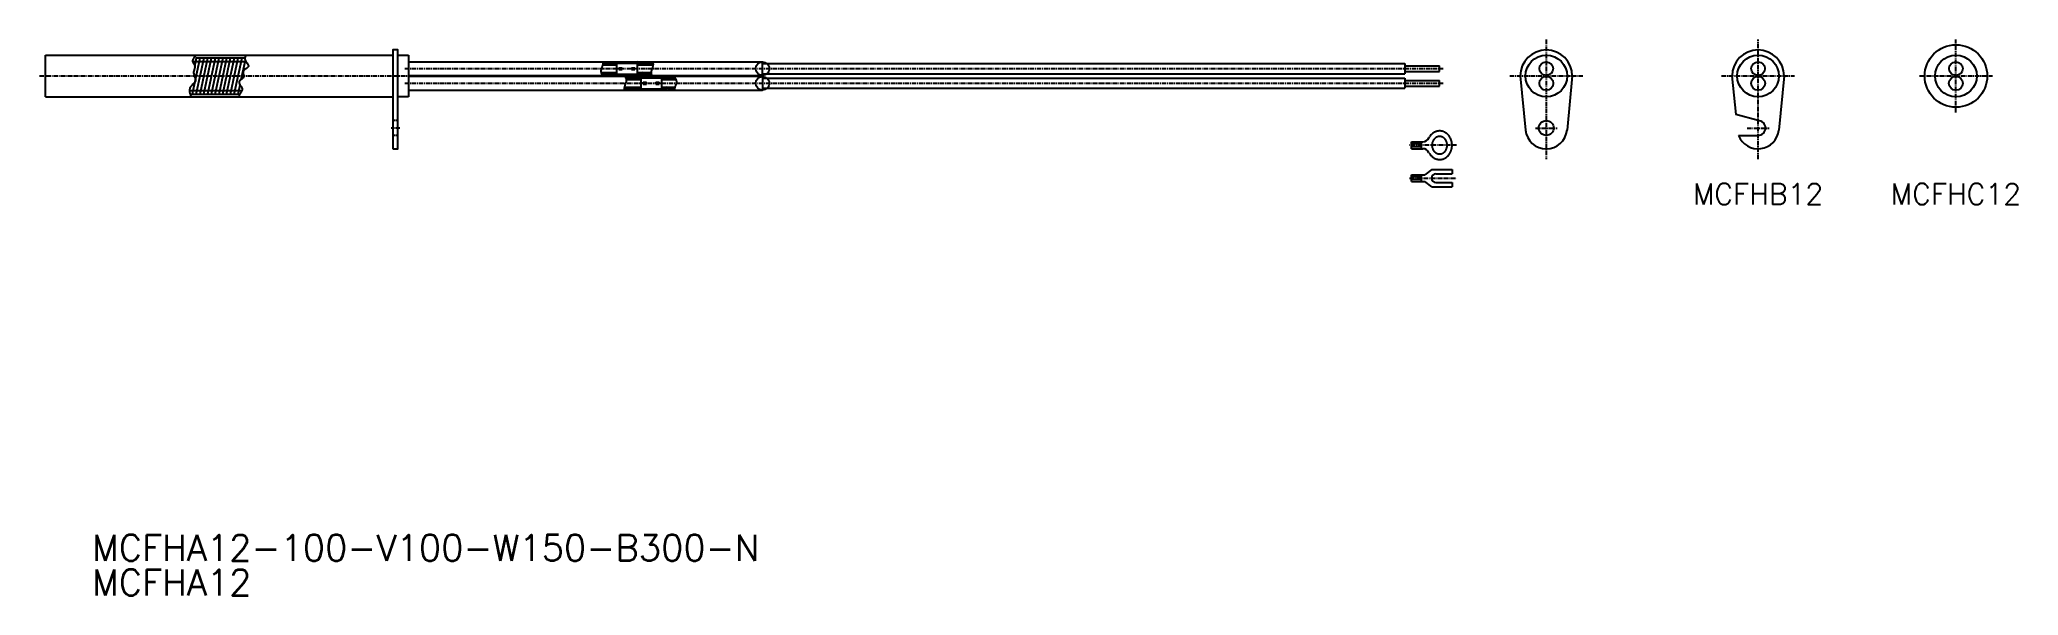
# Model space of a CAD drawing. Extents: x 18 to 588, y 100 to 260.
import ezdxf
from ezdxf.enums import TextEntityAlignment as Align

# ---------------------------------------------------------------- set-up
doc = ezdxf.new("R2010")
doc.units = 0
doc.linetypes.add('CENTER', pattern=[2, 1.25, -0.25, 0.25, -0.25])
doc.linetypes.add('DASHED', pattern=[0.75, 0.5, -0.25])
doc.layers.get('0').update_dxf_attribs({"linetype": 'CONTINUOUS'})
doc.layers.add('CENTER', color=1, linetype='CENTER')
doc.styles.get("Standard").update_dxf_attribs({"font": 'txt.shx', "bigfont": 'extfont.shx'})

msp = doc.modelspace()

# ---------------------------------------------------------------- linework, layer by layer
at = {"color": 7, "linetype": 'CONTINUOUS'}
for p, q in [((20, 244), (20, 256)), ((20, 256), (120, 256)), ((121.5, 256), (124.5, 256)), ((124.5, 256), (124.5, 244)), ((124.5, 254.08), (226.5, 254.08)), ((226.5, 250.14), (226.5, 254.08)), ((226.5, 253.56), (411.5, 253.56)), ((411.5, 253.56), (411.5, 250.65)), ((411.5, 252.91), (421.5, 252.91)), ((411.5, 251.3), (421.5, 251.3)), ((421.5, 251.3), (421.5, 252.91)), ((124.5, 250.14), (226.5, 250.14)), ((226.5, 249.86), (124.5, 249.86)), ((124.5, 245.92), (226.5, 245.92)), ((226.5, 250.65), (411.5, 250.65)), ((226.5, 249.86), (226.5, 245.92)), ((226.5, 249.35), (411.5, 249.35)), ((226.5, 246.44), (411.5, 246.44)), ((411.5, 249.35), (411.5, 246.44)), ((411.5, 248.7), (421.5, 248.7)), ((411.5, 247.09), (421.5, 247.09)), ((421.5, 247.09), (421.5, 248.7)), ((444.73, 250), (446.26, 234.4)), ((459.73, 250), (458.2, 234.4)), ((505.69, 250), (506.81, 238.87)), ((520.77, 250), (519.2, 234.4)), ((20, 244), (120, 244)), ((124.5, 244), (121.5, 244)), ((513.23, 237.15), (506.81, 238.87)), ((413.38, 229.04), (413.38, 231.05)), ((413.38, 231.05), (416.65, 231.05)), ((416.21, 230.47), (413.38, 230.47)), ((416.21, 229.62), (413.38, 229.62)), ((413.38, 229.04), (416.65, 229.04)), ((416.21, 231.05), (416.21, 229.04)), ((418.44, 232.21), (418.57, 232.42)), ((507.63, 232.85), (513.23, 232.85)), ((419.3, 223.07), (417.24, 221.55)), ((418.44, 227.88), (418.57, 227.67)), ((419.3, 223.07), (425.09, 223.07)), ((425.09, 223.07), (425.09, 221.83)), ((413.38, 219.54), (413.38, 221.55)), ((413.38, 221.55), (417.24, 221.55)), ((416.21, 220.97), (413.38, 220.97)), ((416.21, 220.13), (413.38, 220.13)), ((413.38, 219.54), (417.24, 219.54)), ((416.21, 221.55), (416.21, 219.54)), ((419.3, 218.03), (417.24, 219.54)), ((419.3, 218.03), (425.09, 218.03)), ((420.43, 221.83), (425.09, 221.83)), ((420.43, 219.27), (425.09, 219.27)), ((425.09, 219.27), (425.09, 218.03))]:
    msp.add_line(p, q, dxfattribs=at)
at = {"color": 3, "linetype": 'CONTINUOUS'}
for p, q in [((62.3, 244.81), (64.53, 255.26)), ((62.43, 254.19), (77.45, 254.19)), ((62.98, 252.85), (63.5, 255.26)), ((63.31, 255.26), (77.65, 255.26)), ((63.39, 244.77), (65.63, 255.26)), ((64.48, 244.77), (66.72, 255.26)), ((65.58, 244.77), (67.82, 255.26)), ((66.69, 244.82), (68.92, 255.26)), ((67.77, 244.77), (70.01, 255.26)), ((68.87, 244.77), (71.11, 255.26)), ((69.96, 244.76), (72.2, 255.26)), ((71.06, 244.77), (73.3, 255.26)), ((72.15, 244.74), (74.39, 255.26)), ((73.25, 244.77), (75.49, 255.26)), ((74.35, 244.77), (76.59, 255.26)), ((76.33, 248.94), (77.53, 254.54)), ((77.65, 255.81), (77.66, 255.81)), ((180, 250.97), (184.49, 250.97)), ((180.44, 253.24), (184.49, 253.24)), ((180.5, 253.56), (182.65, 253.56)), ((182.65, 253.56), (184.47, 254.08)), ((182.98, 253.24), (184.49, 253.67)), ((182.98, 250.97), (184.49, 250.54)), ((184.49, 252.11), (184.49, 253.67)), ((184.49, 253.67), (190.41, 253.67)), ((184.49, 250.54), (184.49, 252.11)), ((185.06, 252.39), (186.03, 252.39)), ((185.06, 252.11), (185.06, 252.39)), ((185.06, 251.83), (185.06, 252.11)), ((185.06, 251.83), (186.03, 251.83)), ((186.03, 252.11), (186.03, 252.39)), ((186.03, 251.83), (186.03, 252.11)), ((188.72, 252.39), (189.69, 252.39)), ((188.72, 252.11), (188.72, 252.39)), ((188.72, 251.83), (188.72, 252.11)), ((188.72, 251.83), (189.69, 251.83)), ((189.69, 252.11), (189.69, 252.39)), ((189.69, 251.83), (189.69, 252.11)), ((191.92, 253.24), (190.41, 253.67)), ((190.41, 253.67), (190.41, 250.54)), ((190.41, 253.24), (194.95, 253.24)), ((191.92, 250.97), (190.41, 250.54)), ((190.41, 250.97), (194.38, 250.97)), ((192.25, 253.56), (190.44, 254.08)), ((192.25, 253.56), (194.94, 253.56)), ((61.5, 245.81), (76.2, 245.81)), ((75.44, 244.77), (76.01, 247.43)), ((180.13, 250.65), (182.65, 250.65)), ((182.65, 250.65), (184.47, 250.14)), ((184.49, 250.54), (190.41, 250.54)), ((186.66, 246.44), (189.66, 246.44)), ((186.69, 246.76), (191.5, 246.76)), ((187.12, 249.35), (189.66, 249.35)), ((187.22, 249.03), (191.5, 249.03)), ((189.66, 249.35), (191.48, 249.86)), ((189.66, 246.44), (191.48, 245.92)), ((189.99, 249.03), (191.5, 249.46)), ((189.99, 246.76), (191.5, 246.33)), ((192.25, 250.65), (190.44, 250.14)), ((191.5, 249.46), (197.42, 249.46)), ((191.5, 247.89), (191.5, 249.46)), ((191.5, 246.33), (191.5, 247.89)), ((191.5, 246.33), (197.42, 246.33)), ((192.07, 248.17), (193.04, 248.17)), ((192.07, 247.89), (192.07, 248.17)), ((192.07, 247.61), (192.07, 247.89)), ((192.07, 247.61), (193.04, 247.61)), ((192.25, 250.65), (194.41, 250.65)), ((193.04, 247.89), (193.04, 248.17)), ((193.04, 247.61), (193.04, 247.89)), ((195.72, 248.17), (196.7, 248.17)), ((195.72, 247.89), (195.72, 248.17)), ((195.72, 247.61), (195.72, 247.89)), ((195.72, 247.61), (196.7, 247.61)), ((196.7, 247.89), (196.7, 248.17)), ((196.7, 247.61), (196.7, 247.89)), ((198.93, 249.03), (197.42, 249.46)), ((197.42, 249.46), (197.42, 246.33)), ((197.42, 249.03), (201.5, 249.03)), ((198.93, 246.76), (197.42, 246.33)), ((197.42, 246.76), (201.24, 246.76)), ((199.26, 249.35), (197.44, 249.86)), ((199.26, 246.44), (197.44, 245.92)), ((199.26, 249.35), (201.32, 249.35)), ((199.26, 246.44), (201.15, 246.44)), ((62.03, 244.74), (75.75, 244.74))]:
    msp.add_line(p, q, dxfattribs=at)
at = {"color": 3, "linetype": 'DASHED'}
for p, q in [((121.5, 237.15), (120, 237.15)), ((121.5, 232.85), (120, 232.85))]:
    msp.add_line(p, q, dxfattribs=at)
at = {"color": 7, "linetype": 'CONTINUOUS'}
msp.add_lwpolyline([(120, 229), (121.5, 229), (121.5, 257.5), (120, 257.5)], close=True, dxfattribs=at)
at = {"color": 3, "linetype": 'CONTINUOUS', "flags": 128}
for points in [[(63.46, 256), (63.3, 255.85), (63.07, 255.62), (62.86, 255.39), (62.67, 255.16), (62.52, 254.92), (62.41, 254.69), (62.35, 254.46), (62.34, 254.22), (62.39, 253.99), (62.44, 253.88), (62.49, 253.78), (62.56, 253.67), (62.62, 253.56), (62.69, 253.46), (62.76, 253.35), (62.83, 253.24), (62.89, 253.13), (62.94, 253.02), (62.97, 252.91), (63, 252.74), (62.99, 252.57), (62.97, 252.4), (62.93, 252.23), (62.87, 252.06), (62.82, 251.88), (62.76, 251.7), (62.71, 251.52), (62.66, 251.34), (62.64, 251.16), (62.64, 250.9), (62.68, 250.63), (62.75, 250.37), (62.83, 250.11), (62.92, 249.86), (63.01, 249.6), (63.08, 249.36), (63.14, 249.12), (63.16, 248.88), (63.14, 248.66), (63.07, 248.44), (62.95, 248.22), (62.79, 248.01), (62.61, 247.81), (62.42, 247.6), (62.22, 247.4), (62.02, 247.18), (61.84, 246.97), (61.68, 246.74), (61.56, 246.5), (61.5, 246.33), (61.46, 246.16), (61.44, 245.99), (61.43, 245.81), (61.44, 245.63), (61.46, 245.45), (61.49, 245.28), (61.53, 245.1), (61.58, 244.92), (61.64, 244.75), (61.68, 244.64), (61.73, 244.52), (61.77, 244.41), (61.82, 244.3), (61.87, 244.2), (61.93, 244.09), (61.97, 244)], [(77.77, 256), (77.76, 255.98), (77.66, 255.83), (77.57, 255.67), (77.5, 255.51), (77.45, 255.35), (77.41, 255.19), (77.4, 255.03), (77.42, 254.87), (77.48, 254.64), (77.59, 254.41), (77.72, 254.19), (77.87, 253.96), (78.03, 253.74), (78.17, 253.52), (78.29, 253.31), (78.38, 253.11), (78.42, 252.92), (78.4, 252.74), (78.32, 252.6), (78.2, 252.46), (78.05, 252.33), (77.88, 252.2), (77.69, 252.07), (77.51, 251.94), (77.33, 251.8), (77.17, 251.65), (77.04, 251.5), (76.95, 251.33), (76.91, 251.17), (76.9, 251.01), (76.91, 250.84), (76.93, 250.66), (76.96, 250.49), (77, 250.31), (77.02, 250.13), (77.03, 249.96), (77.02, 249.8), (76.98, 249.64), (76.9, 249.48), (76.78, 249.34), (76.64, 249.2), (76.49, 249.07), (76.33, 248.94), (76.17, 248.81), (76.02, 248.69), (75.89, 248.56), (75.79, 248.43), (75.73, 248.29), (75.72, 248.1), (75.76, 247.9), (75.86, 247.69), (75.99, 247.46), (76.14, 247.24), (76.29, 247.01), (76.43, 246.78), (76.55, 246.55), (76.62, 246.32), (76.64, 246.1), (76.61, 245.94), (76.55, 245.77), (76.46, 245.61), (76.35, 245.46), (76.23, 245.3), (76.11, 245.14), (76, 244.98), (75.9, 244.82), (75.82, 244.65), (75.77, 244.48), (75.75, 244.41), (75.75, 244.33), (75.75, 244.25), (75.76, 244.17), (75.77, 244.09), (75.79, 244), (75.79, 244)]]:
    msp.add_lwpolyline(points, dxfattribs=at)
at = {"color": 3, "linetype": 'CONTINUOUS'}
for points in [[(180.47, 254.08, 0), (180.48, 254.06, 0), (180.49, 254.02, 0), (180.5, 253.97, 0), (180.5, 253.92, 0), (180.51, 253.87, 0), (180.51, 253.82, 0), (180.51, 253.77, 0), (180.51, 253.72, 0), (180.51, 253.67, 0), (180.51, 253.62, 0), (180.5, 253.57, 0), (180.5, 253.52, 0), (180.49, 253.47, 0), (180.48, 253.42, 0), (180.47, 253.37, 0), (180.46, 253.32, 0), (180.45, 253.26, 0), (180.43, 253.21, 0), (180.42, 253.16, 0), (180.41, 253.11, 0), (180.39, 253.06, 0), (180.37, 253, 0), (180.36, 252.95, 0), (180.34, 252.9, 0), (180.32, 252.85, 0), (180.31, 252.8, 0), (180.29, 252.74, 0), (180.27, 252.69, 0), (180.25, 252.64, 0), (180.23, 252.59, 0), (180.21, 252.53, 0), (180.19, 252.48, 0), (180.18, 252.43, 0), (180.16, 252.38, 0), (180.14, 252.32, 0), (180.12, 252.27, 0), (180.1, 252.22, 0), (180.09, 252.17, 0), (180.07, 252.11, 0), (180.05, 252.06, 0), (180.04, 252.01, 0), (180.02, 251.96, 0), (180.01, 251.91, 0), (180, 251.86, 0), (179.99, 251.8, 0), (179.98, 251.75, 0), (179.97, 251.7, 0), (179.96, 251.65, 0), (179.95, 251.6, 0), (179.95, 251.55, 0), (179.94, 251.5, 0), (179.94, 251.45, 0), (179.94, 251.4, 0), (179.94, 251.35, 0), (179.94, 251.3, 0), (179.94, 251.25, 0), (179.95, 251.2, 0), (179.95, 251.15, 0), (179.96, 251.11, 0), (179.97, 251.06, 0), (179.99, 251.01, 0), (180, 250.96, 0), (180.02, 250.91, 0), (180.04, 250.87, 0), (180.05, 250.82, 0), (180.08, 250.77, 0), (180.1, 250.73, 0), (180.12, 250.68, 0), (180.14, 250.64, 0), (180.17, 250.59, 0), (180.2, 250.54, 0), (180.22, 250.5, 0), (180.25, 250.45, 0), (180.28, 250.41, 0), (180.31, 250.36, 0), (180.34, 250.32, 0), (180.37, 250.27, 0), (180.4, 250.23, 0), (180.43, 250.18, 0), (180.46, 250.14, 0)], [(194.73, 254.08, 0), (194.74, 254.06, 0), (194.77, 254.01, 0), (194.79, 253.96, 0), (194.81, 253.92, 0), (194.84, 253.87, 0), (194.86, 253.82, 0), (194.88, 253.78, 0), (194.89, 253.73, 0), (194.91, 253.68, 0), (194.92, 253.63, 0), (194.93, 253.59, 0), (194.94, 253.54, 0), (194.95, 253.49, 0), (194.95, 253.44, 0), (194.95, 253.39, 0), (194.96, 253.34, 0), (194.95, 253.29, 0), (194.95, 253.24, 0), (194.95, 253.19, 0), (194.94, 253.14, 0), (194.94, 253.09, 0), (194.93, 253.04, 0), (194.92, 252.99, 0), (194.91, 252.94, 0), (194.9, 252.89, 0), (194.89, 252.83, 0), (194.88, 252.78, 0), (194.86, 252.73, 0), (194.85, 252.68, 0), (194.83, 252.63, 0), (194.82, 252.57, 0), (194.8, 252.52, 0), (194.78, 252.47, 0), (194.77, 252.42, 0), (194.75, 252.37, 0), (194.73, 252.31, 0), (194.71, 252.26, 0), (194.69, 252.21, 0), (194.67, 252.16, 0), (194.66, 252.1, 0), (194.64, 252.05, 0), (194.62, 252, 0), (194.6, 251.95, 0), (194.58, 251.89, 0), (194.56, 251.84, 0), (194.55, 251.79, 0), (194.53, 251.74, 0), (194.51, 251.68, 0), (194.5, 251.63, 0), (194.48, 251.58, 0), (194.47, 251.53, 0), (194.45, 251.48, 0), (194.44, 251.43, 0), (194.43, 251.37, 0), (194.42, 251.32, 0), (194.41, 251.27, 0), (194.4, 251.22, 0), (194.39, 251.17, 0), (194.39, 251.12, 0), (194.38, 251.07, 0), (194.38, 251.02, 0), (194.38, 250.97, 0), (194.38, 250.92, 0), (194.38, 250.87, 0), (194.38, 250.82, 0), (194.39, 250.77, 0), (194.4, 250.72, 0), (194.41, 250.68, 0), (194.42, 250.63, 0), (194.43, 250.58, 0), (194.44, 250.53, 0), (194.46, 250.48, 0), (194.48, 250.44, 0), (194.5, 250.39, 0), (194.52, 250.34, 0), (194.54, 250.3, 0), (194.56, 250.25, 0), (194.59, 250.21, 0), (194.61, 250.16, 0), (194.63, 250.14, 0)], [(186.83, 249.86, 0), (186.83, 249.86, 0), (186.86, 249.81, 0), (186.88, 249.77, 0), (186.91, 249.72, 0), (186.94, 249.68, 0), (186.97, 249.63, 0), (186.99, 249.58, 0), (187.02, 249.54, 0), (187.04, 249.49, 0), (187.07, 249.45, 0), (187.09, 249.4, 0), (187.11, 249.35, 0), (187.13, 249.31, 0), (187.15, 249.26, 0), (187.17, 249.21, 0), (187.18, 249.16, 0), (187.2, 249.12, 0), (187.21, 249.07, 0), (187.22, 249.02, 0), (187.22, 248.97, 0), (187.23, 248.92, 0), (187.23, 248.87, 0), (187.23, 248.82, 0), (187.23, 248.77, 0), (187.23, 248.72, 0), (187.23, 248.67, 0), (187.22, 248.62, 0), (187.22, 248.57, 0), (187.21, 248.52, 0), (187.2, 248.47, 0), (187.19, 248.42, 0), (187.18, 248.37, 0), (187.17, 248.32, 0), (187.15, 248.26, 0), (187.14, 248.21, 0), (187.13, 248.16, 0), (187.11, 248.11, 0), (187.09, 248.06, 0), (187.08, 248, 0), (187.06, 247.95, 0), (187.04, 247.9, 0), (187.03, 247.85, 0), (187.01, 247.8, 0), (186.99, 247.74, 0), (186.97, 247.69, 0), (186.95, 247.64, 0), (186.93, 247.59, 0), (186.91, 247.53, 0), (186.9, 247.48, 0), (186.88, 247.43, 0), (186.86, 247.38, 0), (186.84, 247.32, 0), (186.82, 247.27, 0), (186.81, 247.22, 0), (186.79, 247.17, 0), (186.77, 247.11, 0), (186.76, 247.06, 0), (186.74, 247.01, 0), (186.73, 246.96, 0), (186.72, 246.91, 0), (186.71, 246.86, 0), (186.7, 246.8, 0), (186.69, 246.75, 0), (186.68, 246.7, 0), (186.67, 246.65, 0), (186.67, 246.6, 0), (186.66, 246.55, 0), (186.66, 246.5, 0), (186.66, 246.45, 0), (186.66, 246.4, 0), (186.66, 246.35, 0), (186.66, 246.3, 0), (186.67, 246.25, 0), (186.67, 246.21, 0), (186.68, 246.16, 0), (186.69, 246.11, 0), (186.71, 246.06, 0), (186.72, 246.01, 0), (186.74, 245.97, 0), (186.76, 245.92, 0), (186.76, 245.92, 0)], [(201.09, 249.86, 0), (201.09, 249.85, 0), (201.11, 249.8, 0), (201.12, 249.75, 0), (201.14, 249.71, 0), (201.16, 249.66, 0), (201.18, 249.61, 0), (201.2, 249.57, 0), (201.22, 249.52, 0), (201.25, 249.48, 0), (201.27, 249.43, 0), (201.3, 249.38, 0), (201.33, 249.34, 0), (201.35, 249.29, 0), (201.38, 249.25, 0), (201.41, 249.2, 0), (201.43, 249.16, 0), (201.46, 249.11, 0), (201.49, 249.06, 0), (201.51, 249.02, 0), (201.53, 248.97, 0), (201.56, 248.92, 0), (201.58, 248.88, 0), (201.6, 248.83, 0), (201.61, 248.78, 0), (201.63, 248.74, 0), (201.64, 248.69, 0), (201.65, 248.64, 0), (201.66, 248.59, 0), (201.67, 248.54, 0), (201.67, 248.49, 0), (201.67, 248.44, 0), (201.68, 248.39, 0), (201.67, 248.34, 0), (201.67, 248.29, 0), (201.67, 248.24, 0), (201.66, 248.19, 0), (201.66, 248.14, 0), (201.65, 248.09, 0), (201.64, 248.04, 0), (201.63, 247.99, 0), (201.62, 247.94, 0), (201.61, 247.89, 0), (201.6, 247.84, 0), (201.58, 247.78, 0), (201.57, 247.73, 0), (201.55, 247.68, 0), (201.54, 247.63, 0), (201.52, 247.58, 0), (201.5, 247.52, 0), (201.49, 247.47, 0), (201.47, 247.42, 0), (201.45, 247.37, 0), (201.43, 247.31, 0), (201.41, 247.26, 0), (201.39, 247.21, 0), (201.38, 247.16, 0), (201.36, 247.1, 0), (201.34, 247.05, 0), (201.32, 247, 0), (201.3, 246.95, 0), (201.28, 246.89, 0), (201.27, 246.84, 0), (201.25, 246.79, 0), (201.23, 246.74, 0), (201.22, 246.69, 0), (201.2, 246.63, 0), (201.19, 246.58, 0), (201.17, 246.53, 0), (201.16, 246.48, 0), (201.15, 246.43, 0), (201.14, 246.38, 0), (201.13, 246.32, 0), (201.12, 246.27, 0), (201.11, 246.22, 0), (201.11, 246.17, 0), (201.1, 246.12, 0), (201.1, 246.07, 0), (201.1, 246.02, 0), (201.1, 245.97, 0), (201.1, 245.92, 0), (201.1, 245.92, 0)]]:
    msp.add_polyline3d(points, dxfattribs=at)
at = {"color": 7, "linetype": 'CONTINUOUS'}
for points in [[(418.57, 227.67, 0), (418.65, 227.54, 0), (418.74, 227.41, 0), (418.83, 227.29, 0), (418.93, 227.17, 0), (419.03, 227.06, 0), (419.14, 226.94, 0), (419.25, 226.84, 0), (419.36, 226.74, 0), (419.47, 226.65, 0), (419.59, 226.56, 0), (419.71, 226.47, 0), (419.84, 226.4, 0), (419.96, 226.32, 0), (420.09, 226.26, 0), (420.22, 226.2, 0), (420.36, 226.14, 0), (420.49, 226.09, 0), (420.63, 226.05, 0), (420.77, 226.01, 0), (420.91, 225.98, 0), (421.05, 225.96, 0), (421.19, 225.94, 0), (421.33, 225.93, 0), (421.47, 225.93, 0), (421.61, 225.93, 0), (421.75, 225.94, 0), (421.9, 225.95, 0), (422.04, 225.97, 0), (422.18, 226, 0), (422.31, 226.03, 0), (422.45, 226.07, 0), (422.59, 226.12, 0), (422.72, 226.17, 0), (422.85, 226.23, 0), (422.98, 226.3, 0), (423.11, 226.37, 0), (423.24, 226.44, 0), (423.36, 226.52, 0), (423.48, 226.61, 0), (423.6, 226.7, 0), (423.71, 226.8, 0), (423.82, 226.9, 0), (423.93, 227.01, 0), (424.03, 227.12, 0), (424.13, 227.24, 0), (424.22, 227.36, 0), (424.31, 227.48, 0), (424.4, 227.61, 0), (424.48, 227.75, 0), (424.56, 227.88, 0), (424.63, 228.02, 0), (424.7, 228.17, 0), (424.76, 228.31, 0), (424.81, 228.46, 0), (424.87, 228.61, 0), (424.91, 228.76, 0), (424.95, 228.92, 0), (424.99, 229.08, 0), (425.02, 229.24, 0), (425.05, 229.4, 0), (425.07, 229.56, 0), (425.08, 229.72, 0), (425.09, 229.88, 0), (425.09, 230.04, 0), (425.09, 230.21, 0), (425.08, 230.37, 0), (425.07, 230.53, 0), (425.05, 230.69, 0), (425.02, 230.85, 0), (424.99, 231.01, 0), (424.95, 231.17, 0), (424.91, 231.32, 0), (424.87, 231.47, 0), (424.81, 231.63, 0), (424.76, 231.78, 0), (424.7, 231.92, 0), (424.63, 232.06, 0), (424.56, 232.2, 0), (424.48, 232.34, 0), (424.4, 232.47, 0), (424.31, 232.6, 0), (424.22, 232.73, 0), (424.13, 232.85, 0), (424.03, 232.96, 0), (423.93, 233.08, 0), (423.82, 233.19, 0), (423.71, 233.29, 0), (423.6, 233.38, 0), (423.48, 233.48, 0), (423.36, 233.56, 0), (423.24, 233.65, 0), (423.11, 233.72, 0), (422.98, 233.79, 0), (422.85, 233.85, 0), (422.72, 233.91, 0), (422.59, 233.97, 0), (422.45, 234.01, 0), (422.31, 234.05, 0), (422.18, 234.09, 0), (422.04, 234.11, 0), (421.9, 234.13, 0), (421.75, 234.15, 0), (421.61, 234.16, 0), (421.47, 234.16, 0), (421.33, 234.15, 0), (421.19, 234.14, 0), (421.05, 234.13, 0), (420.91, 234.1, 0), (420.77, 234.07, 0), (420.63, 234.04, 0), (420.49, 233.99, 0), (420.36, 233.94, 0), (420.22, 233.89, 0), (420.09, 233.83, 0), (419.96, 233.76, 0), (419.84, 233.69, 0), (419.71, 233.61, 0), (419.59, 233.53, 0), (419.47, 233.44, 0), (419.36, 233.34, 0), (419.25, 233.25, 0), (419.14, 233.14, 0), (419.03, 233.03, 0), (418.93, 232.92, 0), (418.83, 232.8, 0), (418.74, 232.68, 0), (418.65, 232.55, 0), (418.57, 232.42, 0)], [(421.5, 227.52, 0), (421.61, 227.53, 0), (421.72, 227.53, 0), (421.82, 227.55, 0), (421.93, 227.57, 0), (422.03, 227.6, 0), (422.14, 227.63, 0), (422.24, 227.67, 0), (422.34, 227.71, 0), (422.44, 227.76, 0), (422.54, 227.82, 0), (422.63, 227.88, 0), (422.72, 227.95, 0), (422.81, 228.02, 0), (422.9, 228.09, 0), (422.98, 228.18, 0), (423.06, 228.26, 0), (423.13, 228.35, 0), (423.2, 228.44, 0), (423.27, 228.54, 0), (423.33, 228.64, 0), (423.39, 228.75, 0), (423.44, 228.85, 0), (423.49, 228.96, 0), (423.53, 229.08, 0), (423.57, 229.19, 0), (423.61, 229.31, 0), (423.63, 229.43, 0), (423.66, 229.55, 0), (423.68, 229.67, 0), (423.69, 229.8, 0), (423.7, 229.92, 0), (423.7, 230.04, 0), (423.7, 230.17, 0), (423.69, 230.29, 0), (423.68, 230.41, 0), (423.66, 230.53, 0), (423.63, 230.66, 0), (423.61, 230.78, 0), (423.57, 230.89, 0), (423.53, 231.01, 0), (423.49, 231.12, 0), (423.44, 231.23, 0), (423.39, 231.34, 0), (423.33, 231.44, 0), (423.27, 231.55, 0), (423.2, 231.64, 0), (423.13, 231.74, 0), (423.06, 231.83, 0), (422.98, 231.91, 0), (422.9, 231.99, 0), (422.81, 232.07, 0), (422.72, 232.14, 0), (422.63, 232.21, 0), (422.54, 232.27, 0), (422.44, 232.32, 0), (422.34, 232.37, 0), (422.24, 232.42, 0), (422.14, 232.46, 0), (422.03, 232.49, 0), (421.93, 232.52, 0), (421.82, 232.54, 0), (421.72, 232.55, 0), (421.61, 232.56, 0), (421.5, 232.56, 0), (421.39, 232.56, 0), (421.28, 232.55, 0), (421.18, 232.54, 0), (421.07, 232.52, 0), (420.97, 232.49, 0), (420.86, 232.46, 0), (420.76, 232.42, 0), (420.66, 232.37, 0), (420.56, 232.32, 0), (420.46, 232.27, 0), (420.37, 232.21, 0), (420.28, 232.14, 0), (420.19, 232.07, 0), (420.11, 231.99, 0), (420.02, 231.91, 0), (419.95, 231.83, 0), (419.87, 231.74, 0), (419.8, 231.64, 0), (419.73, 231.55, 0), (419.67, 231.44, 0), (419.61, 231.34, 0), (419.56, 231.23, 0), (419.51, 231.12, 0), (419.47, 231.01, 0), (419.43, 230.89, 0), (419.4, 230.78, 0), (419.37, 230.66, 0), (419.34, 230.53, 0), (419.32, 230.41, 0), (419.31, 230.29, 0), (419.3, 230.17, 0), (419.3, 230.04, 0), (419.3, 229.92, 0), (419.31, 229.8, 0), (419.32, 229.67, 0), (419.34, 229.55, 0), (419.37, 229.43, 0), (419.4, 229.31, 0), (419.43, 229.19, 0), (419.47, 229.08, 0), (419.51, 228.96, 0), (419.56, 228.85, 0), (419.61, 228.75, 0), (419.67, 228.64, 0), (419.73, 228.54, 0), (419.8, 228.44, 0), (419.87, 228.35, 0), (419.95, 228.26, 0), (420.02, 228.18, 0), (420.11, 228.09, 0), (420.19, 228.02, 0), (420.28, 227.95, 0), (420.37, 227.88, 0), (420.46, 227.82, 0), (420.56, 227.76, 0), (420.66, 227.71, 0), (420.76, 227.67, 0), (420.86, 227.63, 0), (420.97, 227.6, 0), (421.07, 227.57, 0), (421.18, 227.55, 0), (421.28, 227.53, 0), (421.39, 227.53, 0), (421.5, 227.52, 0)]]:
    msp.add_polyline3d(points, dxfattribs=at)
for centre, radius in [((570.22, 250), 9), ((226.5, 252.11), 1.97), ((452.23, 250), 6), ((452.23, 252.11), 1.97), ((513.23, 250), 6), ((513.23, 252.11), 1.97), ((570.22, 250), 6), ((570.22, 252.11), 1.97), ((226.5, 247.89), 1.97), ((452.23, 247.89), 2), ((513.23, 247.89), 2), ((570.22, 247.89), 2), ((452.23, 235), 2.15)]:
    msp.add_circle(centre, radius, dxfattribs=at)
for centre, radius, start, end in [((452.23, 250), 7.5, 360, 180), ((513.23, 250), 7.5, 0, 180), ((452.23, 235), 6, 185.7392, 354.2608), ((513.23, 235), 6, 200.9979, 354.2608), ((513.23, 235), 2.15, 270, 90), ((416.64, 233.03), 1.98, 270.2379, 335.3711), ((416.64, 227.06), 1.98, 24.6289, 89.7621), ((420.43, 220.55), 1.28, 90, 270)]:
    msp.add_arc(centre, radius, start, end, dxfattribs=at)
at = {"layer": 'CENTER', "color": 1, "linetype": 'CENTER'}
for p, q in [((452.23, 260.5), (452.23, 226.03)), ((513.23, 226), (513.23, 260.5)), ((570.22, 239.5), (570.22, 260.5)), ((123.5, 252.11), (422.5, 252.11)), ((18.27, 250), (125.5, 250)), ((123.5, 247.89), (422.5, 247.89)), ((441.73, 250), (462.73, 250)), ((502.73, 250), (523.73, 250)), ((559.72, 250), (580.72, 250)), ((122, 235), (119.5, 235)), ((449.08, 235), (455.38, 235)), ((510.08, 235), (516.38, 235)), ((426.41, 230.04), (412.86, 230.04)), ((412.86, 220.55), (426.41, 220.55))]:
    msp.add_line(p, q, dxfattribs=at)

# ---------------------------------------------------------------- texts
at = {"color": 7, "linetype": 'CONTINUOUS'}
for s, p in [('MCFHB12', (513.23, 216)), ('MCFHC12', (570.22, 216))]:
    msp.add_text(s, height=6, dxfattribs=at).set_placement(p, align=Align.MIDDLE)
for s, p in [('MCFHA12-100-V100-W150-B300-N', (33.33, 114.03)), ('MCFHA12', (33.33, 104.03))]:
    msp.add_text(s, height=7.5, dxfattribs=at).set_placement(p, align=Align.MIDDLE_LEFT)

doc.saveas('drawing.dxf')
